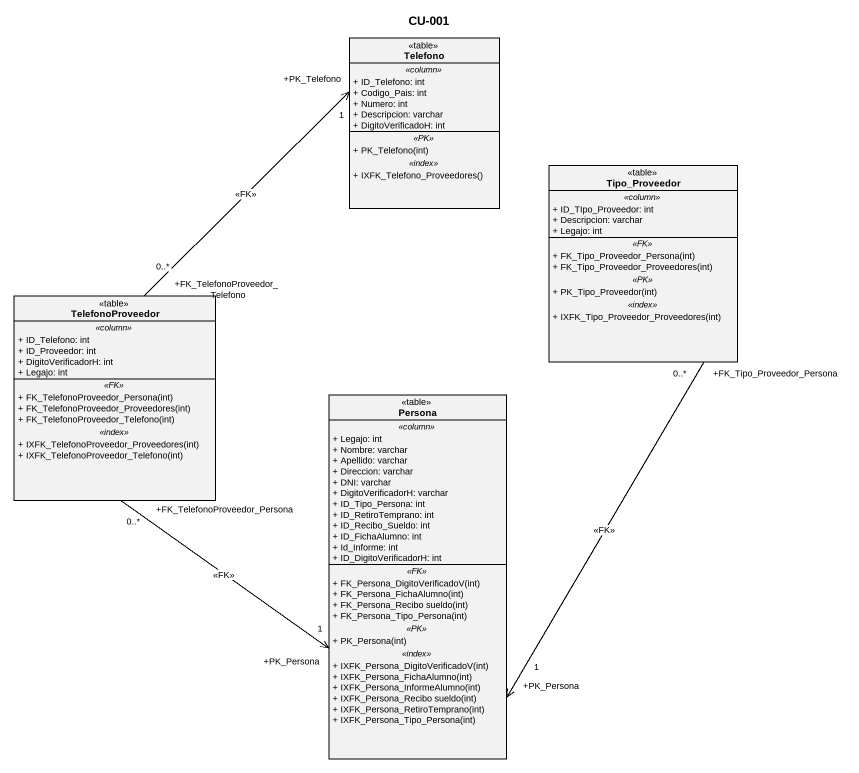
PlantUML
@startuml
title CU-001
hide circle
hide empty members
skinparam classAttributeIconSize 0
class Telefono <<table>> {
  .. <<column>> ..
  + ID_Telefono: int
  + Codigo_Pais: int
  + Numero: int
  + Descripcion: varchar
  + DigitoVerificadoH: int
  .. <<PK>> ..
  + PK_Telefono(int)
  .. <<index>> ..
  + IXFK_Telefono_Proveedores()
}
class Tipo_Proveedor <<table>> {
  .. <<column>> ..
  + ID_TIpo_Proveedor: int
  + Descripcion: varchar
  + Legajo: int
  .. <<FK>> ..
  + FK_Tipo_Proveedor_Persona(int)
  + FK_Tipo_Proveedor_Proveedores(int)
  .. <<PK>> ..
  + PK_Tipo_Proveedor(int)
  .. <<index>> ..
  + IXFK_Tipo_Proveedor_Proveedores(int)
}
class TelefonoProveedor <<table>> {
  .. <<column>> ..
  + ID_Telefono: int
  + ID_Proveedor: int
  + DigitoVerificadorH: int
  + Legajo: int
  .. <<FK>> ..
  + FK_TelefonoProveedor_Persona(int)
  + FK_TelefonoProveedor_Proveedores(int)
  + FK_TelefonoProveedor_Telefono(int)
  .. <<index>> ..
  + IXFK_TelefonoProveedor_Proveedores(int)
  + IXFK_TelefonoProveedor_Telefono(int)
}
class Persona <<table>> {
  .. <<column>> ..
  + Legajo: int
  + Nombre: varchar
  + Apellido: varchar
  + Direccion: varchar
  + DNI: varchar
  + DigitoVerificadorH: varchar
  + ID_Tipo_Persona: int
  + ID_RetiroTemprano: int
  + ID_Recibo_Sueldo: int
  + ID_FichaAlumno: int
  + Id_Informe: int
  + ID_DigitoVerificadorH: int
  .. <<FK>> ..
  + FK_Persona_DigitoVerificadoV(int)
  + FK_Persona_FichaAlumno(int)
  + FK_Persona_Recibo sueldo(int)
  + FK_Persona_Tipo_Persona(int)
  .. <<PK>> ..
  + PK_Persona(int)
  .. <<index>> ..
  + IXFK_Persona_DigitoVerificadoV(int)
  + IXFK_Persona_FichaAlumno(int)
  + IXFK_Persona_InformeAlumno(int)
  + IXFK_Persona_Recibo sueldo(int)
  + IXFK_Persona_RetiroTemprano(int)
  + IXFK_Persona_Tipo_Persona(int)
}
Tipo_Proveedor "+FK_Tipo_Proveedor_Persona\n0..*" --> "+PK_Persona\n1" Persona : <<FK>>
TelefonoProveedor "+FK_TelefonoProveedor_Telefono\n0..*" -up-> "+PK_Telefono\n1" Telefono : <<FK>>
TelefonoProveedor "+FK_TelefonoProveedor_Persona\n0..*" -right-> "+PK_Persona\n1" Persona : <<FK>>
@enduml
